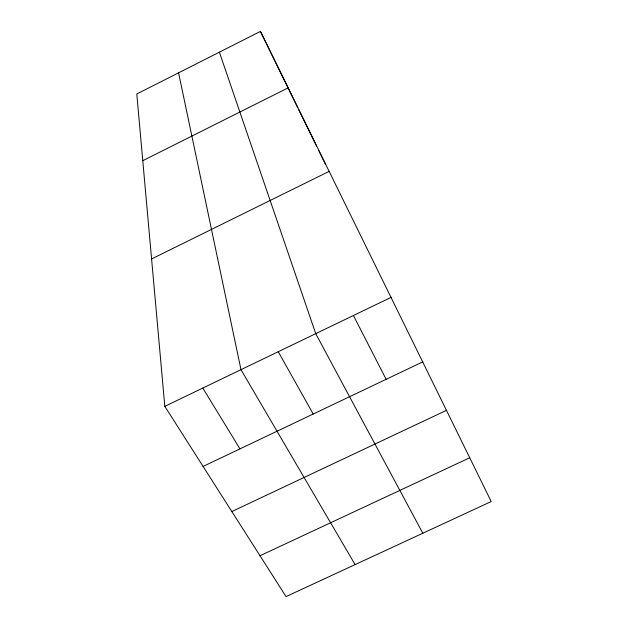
<?xml version="1.0" encoding="UTF-8"?>
<svg xmlns="http://www.w3.org/2000/svg" width="628" height="628" viewBox="0 0 628 628"><rect width="100%" height="100%" fill="white"/><g stroke="black" fill="none" stroke-linecap="round" stroke-linejoin="round"><path stroke-width="0.94" d="M260.439 31.4L136.786 93.98L164.819 406.355L286.038 596.6L491.214 501.544L260.439 31.4L295.199 102.443M142.776 160.674L288.221 87.826M151.591 258.948L329.308 171.295M164.819 406.355L391.322 297.248M203.095 466.423L422.895 361.822M231.834 511.53L446.587 410.28M260 555.741L469.783 457.726M202.797 388.057L239.959 448.879M355.103 564.603L240.979 369.664L178.572 72.832M278.251 351.711L313.199 414.025M422.817 533.227L315.735 333.656L219.384 52.179M353.423 315.499L386.134 379.32M295.623 103.306L297.766 107.686M298.622 109.437L310.954 134.627M311.378 135.507L316.52 146.01M318.655 150.375L325.414 164.183"/></g></svg>
